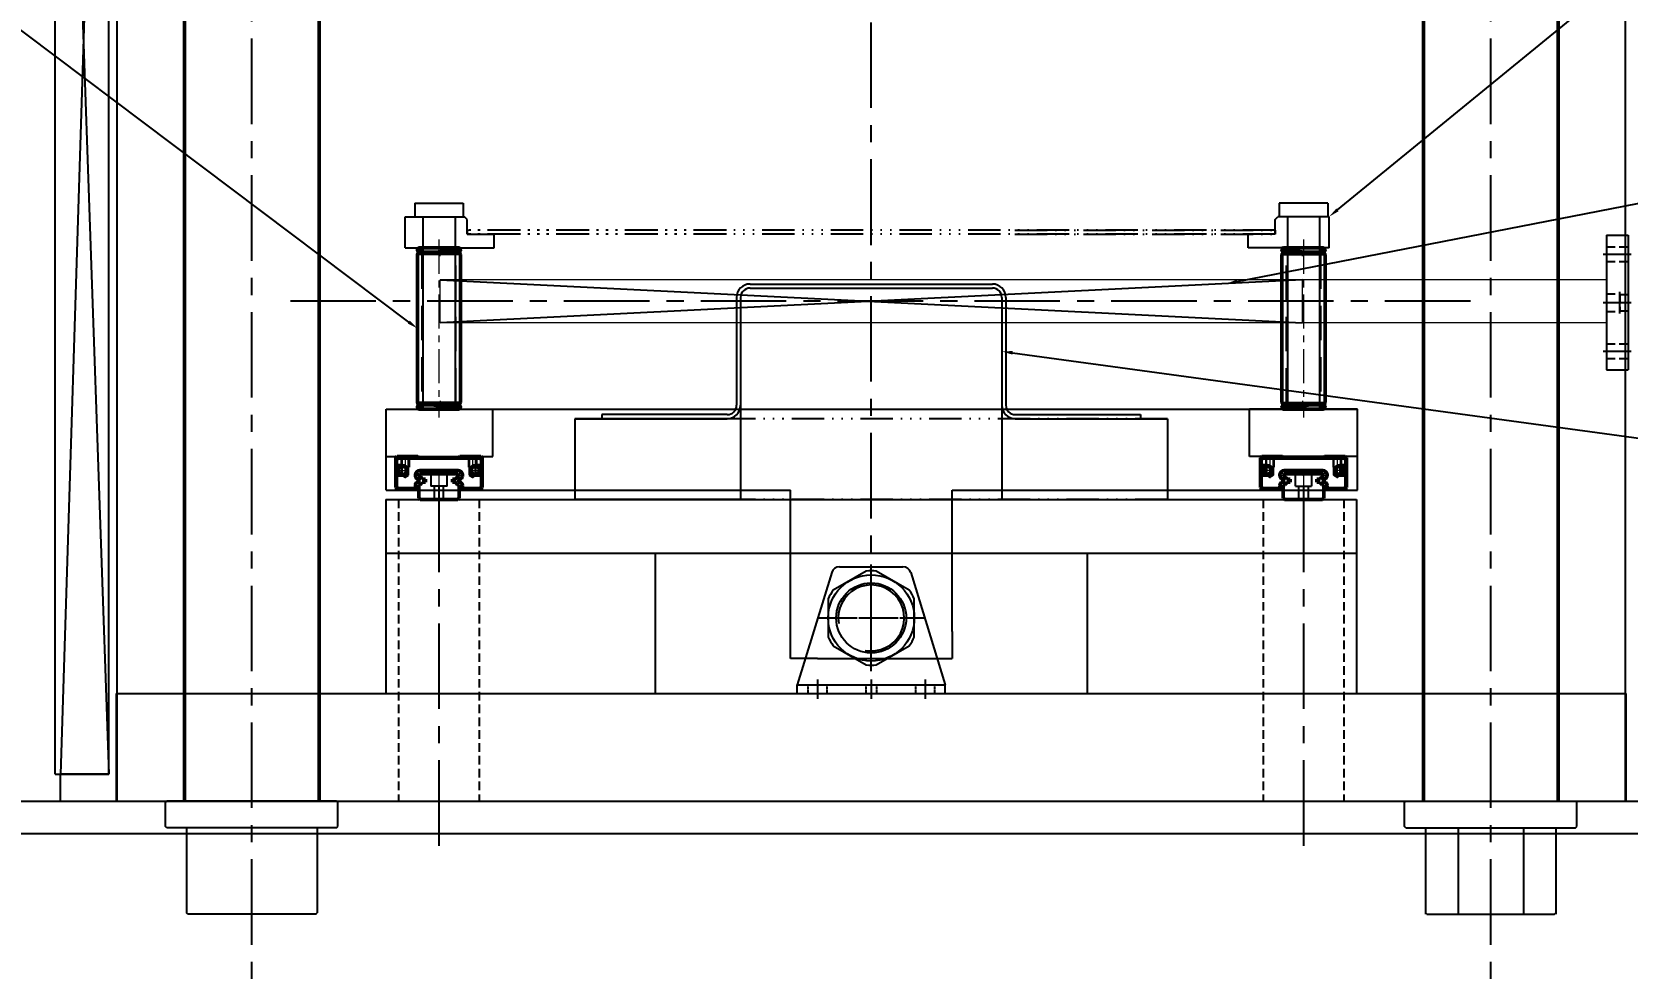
# Model space of a CAD drawing. Header units: millimetres. Extents: x 30636 to 38225, y -21023 to -5848.
# Drawn here: x 36294 to 36887, y -8862 to -8512 of the extents above; entities that cross this region are included whole.
import ezdxf
from ezdxf import colors
from ezdxf.entities.mleader import LeaderData, LeaderLine
from ezdxf.math import Vec2, Vec3

# ---------------------------------------------------------------- set-up
doc = ezdxf.new("R2010")
doc.units = ezdxf.units.MM
for name, pattern in [('ACAD_ISO14W100', [25.5, 12, -3, 0.5, -3, 0.5, -3, 0.5, -3]), ('CENTER', [50.8, 31.75, -6.35, 6.35, -6.35]), ('CENTERX2', [20.32, 12.7, -2.54, 2.54, -2.54]), ('DASHED', [19.05, 12.7, -6.35]), ('HIDDEN', [0.375, 0.25, -0.125]), ('HIDDEN2', [4.7625, 3.175, -1.5875]), ('SLD-실선', [0])]:
    doc.linetypes.add(name, pattern=pattern)
for name, color, linetype in [('1', 1, 'CENTER'), ('2', 3, 'HIDDEN'), ('6', 1, 'Continuous')]:
    doc.layers.add(name, color=color, linetype=linetype)
for name, color, linetype, lineweight in [('2d ConnectionPoints', 7, 'Continuous', 50), ('AM_4', 3, 'Continuous', 25), ('attrib', 2, 'Continuous', 35), ('CENTER', 1, 'CENTERX2', 0), ('hidden', 3, 'DASHED', 25), ('thread', 3, 'Continuous', 25), ('vis', 1, 'Continuous', 50)]:
    doc.layers.add(name, color=color, linetype=linetype, lineweight=lineweight)
doc.styles.add('ADESK1', font='simplex.shx')
doc.styles.get("Standard").update_dxf_attribs({"font": 'arial.ttf', "oblique": 15, "height": 10})
doc.dimstyles.new('ISO-25', dxfattribs={"dimtxt": 10, "dimasz": 2.5, "dimexe": 1.25, "dimexo": 0.625, "dimtad": 1, "dimtxsty": 'Standard', "dimcen": 2.5, "dimclrd": 1, "dimclre": 1, "dimclrt": 1, "dimadec": 0, "dimazin": 0, "dimtfac": 1, "dimtmove": 0, "dimatfit": 3, "dimfxl": 1, "dimtfillclr": 1, "dimarcsym": 0})

# ---------------------------------------------------------------- blocks, each defined once
blk = doc.blocks.new('5_SSEBZ16_b_0_in_SSEBZ16G_630_900')
at = {"layer": 'CENTER'}
for p, q in [((821.5, 890.91), (821.5, 894.69)), ((822.5, 898.39), (822.5, 889.9)), ((847.5, 898.39), (847.5, 889.9)), ((848.5, 890.91), (848.5, 894.69)), ((819.61, 892.8), (823.39, 892.8)), ((846.61, 892.8), (850.39, 892.8))]:
    blk.add_line(p, q, dxfattribs=at)
at = {"layer": 'hidden'}
for p, q in [((821, 898), (821.27, 897.73)), ((821.27, 897.73), (821.27, 891)), ((823.73, 897.73), (821.27, 897.73)), ((823.73, 897.73), (824, 898)), ((823.73, 891), (823.73, 897.73)), ((846, 898), (846.27, 897.73)), ((846.27, 897.73), (846.27, 891)), ((848.73, 897.73), (846.27, 897.73)), ((848.73, 897.73), (849, 898)), ((848.73, 891), (848.73, 897.73)), ((821.27, 891), (822.5, 890.29)), ((823.73, 891), (821.5, 891)), ((822.5, 890.29), (823.73, 891)), ((827.45, 891.25), (827.75, 891.55)), ((827.45, 890.67), (827.45, 891.25)), ((827.99, 890.38), (827.45, 890.67)), ((827.75, 891.55), (842.25, 891.55)), ((829.95, 889.55), (828.75, 889.55)), ((828.75, 888.45), (829.95, 888.45)), ((829.95, 888.45), (829.95, 889.55)), ((840.05, 889.55), (840.05, 888.45)), ((841.25, 889.55), (840.05, 889.55)), ((840.05, 888.45), (841.25, 888.45)), ((842.55, 890.67), (842.01, 890.38)), ((842.25, 891.55), (842.55, 891.25)), ((842.55, 891.25), (842.55, 890.67)), ((846.27, 891), (847.5, 890.29)), ((848.5, 891), (846.27, 891)), ((847.5, 890.29), (848.73, 891)), ((827.45, 887.33), (827.99, 887.62)), ((827.45, 886.1), (827.45, 887.33)), ((842.01, 887.62), (842.55, 887.33)), ((842.55, 887.33), (842.55, 886.1))]:
    blk.add_line(p, q, dxfattribs=at)
for centre, start, end in [((827.18, 888.88), 23.02772, 61.63716), ((827.18, 889.12), 298.36284, 336.97228), ((842.81, 888.88), 118.36284, 156.97228), ((842.81, 889.12), 203.02772, 241.63716)]:
    blk.add_arc(centre, 1.7, start, end, dxfattribs=at)
at = {"layer": 'thread'}
for p, q in [((821, 898), (821, 894)), ((824, 898), (824, 894)), ((846, 898), (846, 894)), ((849, 898), (849, 894)), ((824, 894), (821, 894)), ((849, 894), (846, 894))]:
    blk.add_line(p, q, dxfattribs=at)
at = {"layer": 'vis'}
for p, q in [((819.5, 898), (819, 897.5)), ((819, 897.5), (819, 886.5)), ((819.7, 897.5), (819.2, 897)), ((819.2, 897), (819.2, 886.6)), ((819.25, 896.9), (819.75, 897.4)), ((819.25, 894.6), (819.25, 896.9)), ((821.5, 894.6), (819.25, 894.6)), ((819.45, 894.6), (819.45, 891)), ((827.2, 898), (819.5, 898)), ((850.3, 897.5), (819.7, 897.5)), ((819.75, 897.4), (850.25, 897.4)), ((827.7, 897.55), (827.2, 898)), ((842.3, 897.55), (827.7, 897.55)), ((842.8, 898), (842.3, 897.55)), ((850.5, 898), (842.8, 898)), ((850.75, 894.6), (848.5, 894.6)), ((850.25, 897.4), (850.75, 896.9)), ((850.8, 897), (850.3, 897.5)), ((851, 897.5), (850.5, 898)), ((850.55, 891), (850.55, 894.6)), ((850.75, 896.9), (850.75, 894.6)), ((850.8, 886.6), (850.8, 897)), ((851, 886.5), (851, 897.5)), ((819.25, 891), (821.5, 891)), ((819.25, 886.6), (819.25, 891)), ((826.27, 891.13), (826.27, 890.76)), ((826.92, 889.64), (827.43, 889.35)), ((827.43, 888.65), (826.92, 888.36)), ((842.13, 892.73), (827.87, 892.73)), ((842.57, 889.35), (843.08, 889.64)), ((843.08, 888.36), (842.57, 888.65)), ((843.73, 890.76), (843.73, 891.13)), ((848.5, 891), (850.75, 891)), ((850.75, 891), (850.75, 886.6)), ((819, 886.5), (819.5, 886)), ((819.2, 886.6), (819.7, 886.1)), ((819.75, 886.1), (819.25, 886.6)), ((819.5, 886), (826.03, 886)), ((819.7, 886.1), (827.5, 886.1)), ((826.03, 886), (826.24, 886.1)), ((826.27, 887.24), (826.27, 886.1)), ((842.5, 886.1), (850.3, 886.1)), ((843.73, 886.1), (843.73, 887.24)), ((843.76, 886.1), (843.97, 886)), ((843.97, 886), (850.5, 886)), ((850.75, 886.6), (850.25, 886.1)), ((850.3, 886.1), (850.8, 886.6)), ((850.5, 886), (851, 886.5))]:
    blk.add_line(p, q, dxfattribs=at)
for centre in [(821.5, 892.8), (848.5, 892.8)]:
    blk.add_circle(centre, 1.5, dxfattribs=at)
for centre, radius, start, end in [((821.5, 892.8), 1.8, 270, 90), ((848.5, 892.8), 1.8, 90, 270), ((827.87, 891.13), 1.6, 90, 180), ((827.57, 890.76), 1.3, 180, 239.99719), ((827.23, 889), 0.4, 300.00281, 59.99719), ((842.13, 891.13), 1.6, 0, 90), ((842.77, 889), 0.4, 120.00281, 239.99719), ((842.43, 890.76), 1.3, 300.00281, 0), ((827.57, 887.24), 1.3, 120.00281, 180), ((842.43, 887.24), 1.3, 360, 59.99719)]:
    blk.add_arc(centre, radius, start, end, dxfattribs=at)
at = {"layer": 'attrib'}
for tag, p, flags in [('CATALOG', (856, 895.89), 8), ('NB', (856, 898.39), 8), ('NN', (856, 897.89), 8), ('NT', (856, 897.39), 8), ('NBSYN', (856, 896.89), 8), ('LINA', (856, 896.39), 8), ('PN', (856, 895.39), 8), ('H', (856, 894.89), 8), ('MAT', (856, 894.39), 8), ('MX', (856, 893.89), 8), ('W', (856, 893.39), 8), ('W1', (856, 888.39), 8), ('SLL', (856, 891.39), 8), ('S', (856, 890.89), 8), ('C', (856, 891.89), 8), ('CBB', (856, 888.89), 8), ('L1', (856, 892.89), 8), ('B', (856, 892.39), 8), ('LL', (856, 890.39), 8), ('L2', (856, 889.89), 8), ('K', (856, 889.39), 8), ('W2', (856, 887.89), 8), ('VA1', (856, 884.39), 8), ('WA1', (856, 883.39), 8), ('WA2', (856, 882.89), 8), ('CAA', (856, 886.89), 8), ('G', (856, 885.89), 8), ('CA1', (856, 885.39), 8), ('CA2', (856, 884.89), 8), ('H1', (856, 887.39), 8), ('F', (856, 886.39), 8), ('HA1', (856, 883.89), 8), ('RA1', (856, 882.39), 8), ('HA2', (856, 881.89), 8), ('POIA1', (856, 881.39), 8), ('BHA1', (856, 880.89), 8), ('BHA2', (856, 880.39), 8), ('BHA3', (856, 879.89), 8), ('BHA5', (856, 879.39), 8), ('BHA6', (856, 878.89), 8), ('BHA7', (856, 878.39), 8), ('BHA8', (856, 877.89), 8), ('BVA1', (856, 877.39), 8), ('BVA3', (856, 876.89), 8), ('BVA4', (856, 876.39), 8), ('BVA5', (856, 875.89), 8), ('BVA6', (856, 875.39), 8), ('BCA1', (856, 874.89), 8), ('BCA2H', (856, 874.39), 8), ('BCA2V', (856, 873.89), 8), ('BRA1', (856, 873.39), 8), ('BRA2', (856, 872.89), 8), ('BDA1', (856, 872.39), 8), ('BHB1', (856, 871.89), 8), ('BHB2', (856, 871.39), 8), ('BVB1', (856, 870.89), 8), ('BVB2', (856, 870.39), 8), ('COMPANY', (856, 865.39), 8), ('BRB1', (856, 869.89), 8), ('BRB2', (856, 869.39), 8), ('BRB3', (856, 868.89), 8), ('BHC1', (856, 868.39), 8), ('BHC2', (856, 867.89), 8), ('BHC3', (856, 867.39), 8), ('BHC4', (856, 866.89), 8), ('BHC5', (856, 866.39), 8), ('MD', (856, 865.89), 8), ('PSOL_0', (856, 864.89), 9), ('PSOL_1', (856, 864.39), 9), ('PSOL_2', (856, 863.89), 9), ('PSOL_3', (856, 863.39), 9), ('PSOL_4', (856, 862.89), 9)]:
    blk.add_attdef(tag, p, '', height=0.5, dxfattribs=dict(at, flags=flags))
blk = doc.blocks.new('6_SSEBZ16_630_r_0_in_SSEBZ16G_630_900')
at = {"layer": 'CENTER'}
blk.add_line((835, 891.98), (835, 881.52), dxfattribs=at)
at = {"layer": 'hidden'}
for p, q in [((832, 891.5), (832, 887)), ((838, 887), (838, 891.5)), ((838, 887), (832, 887)), ((833.25, 887), (833.25, 882)), ((836.75, 882), (836.75, 887))]:
    blk.add_line(p, q, dxfattribs=at)
at = {"layer": 'vis'}
for p, q in [((827.8, 891.5), (827.5, 891.2)), ((827.5, 891.2), (827.5, 890.72)), ((827.5, 890.72), (828.06, 890.4)), ((842.2, 891.5), (827.8, 891.5)), ((828.78, 889.6), (830, 889.6)), ((830, 889.6), (830, 888.4)), ((840, 888.4), (840, 889.6)), ((840, 889.6), (841.22, 889.6)), ((841.94, 890.4), (842.5, 890.72)), ((842.5, 891.2), (842.2, 891.5)), ((842.5, 890.72), (842.5, 891.2)), ((828.06, 887.6), (827.5, 887.28)), ((827.5, 887.28), (827.5, 882.5)), ((827.5, 882.5), (828, 882)), ((830, 888.4), (828.78, 888.4)), ((841.22, 888.4), (840, 888.4)), ((842.5, 887.28), (841.94, 887.6)), ((842, 882), (842.5, 882.5)), ((842.5, 882.5), (842.5, 887.28)), ((828, 882), (842, 882))]:
    blk.add_line(p, q, dxfattribs=at)
for centre, start, end in [((827.18, 888.88), 24.11513, 60.00081), ((842.81, 888.88), 119.99919, 155.88487), ((827.18, 889.11), 299.99919, 335.88487), ((842.81, 889.11), 204.11513, 240.00081)]:
    blk.add_arc(centre, 1.75, start, end, dxfattribs=at)
at = {"layer": 'attrib'}
for tag, p, flags in [('CATALOG', (847.5, 889.48), 8), ('NB', (847.5, 891.98), 8), ('NN', (847.5, 891.48), 8), ('NT', (847.5, 890.98), 8), ('NBSYN', (847.5, 890.48), 8), ('LINA', (847.5, 889.98), 8), ('PN', (847.5, 888.98), 8), ('MAT', (847.5, 888.48), 8), ('MX', (847.5, 887.98), 8), ('W', (847.5, 885.48), 8), ('S', (847.5, 883.48), 8), ('C', (847.5, 883.98), 8), ('NOB', (847.5, 887.48), 8), ('H', (847.5, 886.98), 8), ('LT', (847.5, 886.48), 8), ('LS', (847.5, 885.98), 8), ('L1', (847.5, 884.98), 8), ('B', (847.5, 884.48), 8), ('L2', (847.5, 882.98), 8), ('K', (847.5, 882.48), 8), ('W1', (847.5, 881.48), 8), ('W2', (847.5, 880.98), 8), ('ALT1', (847.5, 877.98), 8), ('ALT2', (847.5, 877.48), 8), ('ALT4', (847.5, 876.98), 8), ('CBB', (847.5, 881.98), 8), ('CAA', (847.5, 879.98), 8), ('G', (847.5, 878.48), 8), ('COMPANY', (847.5, 876.48), 8), ('H1', (847.5, 880.48), 8), ('DD1DD2HH', (847.5, 879.48), 8), ('F', (847.5, 878.98), 8), ('PSOL_0', (847.5, 875.98), 9), ('PSOL_1', (847.5, 875.48), 9), ('PSOL_2', (847.5, 874.98), 9), ('PSOL_3', (847.5, 874.48), 9), ('PSOL_4', (847.5, 873.98), 9), ('PSOL_5', (847.5, 873.48), 9)]:
    blk.add_attdef(tag, p, '', height=0.5, dxfattribs=dict(at, flags=flags))
blk = doc.blocks.new('5_UTT16_60_LKC_0_in_UTT16_60_LKC_900')
at = {"layer": 'AM_4'}
for p, q in [((78.4, 79.86), (62.4, 79.86)), ((78.4, 24.94), (62.4, 24.94))]:
    blk.add_line(p, q, dxfattribs=at)
at = {"layer": 'CENTER'}
for p, q in [((70.4, 85.4), (70.4, 19.4)), ((62.36, 81.55), (64.14, 81.55)), ((63.25, 80.66), (63.25, 82.44)), ((70.8, 79.26), (70.43, 81.39)), ((76.66, 81.55), (78.44, 81.55)), ((77.55, 80.66), (77.55, 82.44)), ((63.25, 22.36), (63.25, 24.14)), ((70.8, 25.54), (70.43, 23.41)), ((77.55, 22.36), (77.55, 24.14)), ((62.36, 23.25), (64.14, 23.25)), ((76.66, 23.25), (78.44, 23.25))]:
    blk.add_line(p, q, dxfattribs=at)
at = {"layer": 'hidden'}
for p, q in [((67.89, 80.71), (63.25, 80.71)), ((77.55, 80.7), (63.25, 80.7)), ((64.1, 79.85), (64.1, 24.95)), ((76.7, 79.85), (64.1, 79.85)), ((77.4, 82.39), (67.89, 80.71)), ((68.02, 80.71), (67.96, 80.71)), ((68.08, 80.7), (68.02, 80.71)), ((76.7, 24.95), (76.7, 79.85)), ((77.61, 80.7), (77.65, 80.7)), ((63.16, 24.09), (77.64, 24.09)), ((77.55, 24.1), (63.25, 24.1)), ((76.7, 24.95), (64.1, 24.95)), ((77.64, 24.09), (77.65, 24.1))]:
    blk.add_line(p, q, dxfattribs=at)
for points in [[(67.91, 80.71), (67.91, 80.71), (67.95, 80.72), (68.04, 80.73), (68.23, 80.76), (68.57, 80.79), (68.9, 80.83), (69.53, 80.89), (70.16, 80.95), (70.72, 81.01), (71.29, 81.06), (71.85, 81.11), (72.41, 81.16), (72.91, 81.21), (73.39, 81.25), (73.87, 81.3), (74.31, 81.34), (74.72, 81.37), (75.1, 81.41), (75.45, 81.44), (75.76, 81.47), (75.98, 81.49), (76.17, 81.5), (76.33, 81.52), (76.47, 81.53), (76.57, 81.54), (76.63, 81.54), (76.67, 81.55), (76.68, 81.55), (76.69, 81.55), (76.7, 81.55), (76.7, 81.55)], [(77.61, 80.7), (77.6, 80.7), (77.54, 80.69), (77.43, 80.67), (77.35, 80.66), (77.27, 80.65), (77.16, 80.64), (77.05, 80.63), (76.92, 80.62), (76.77, 80.61), (76.63, 80.59), (76.47, 80.58), (76.29, 80.56), (76.11, 80.55), (75.92, 80.53), (75.71, 80.51), (75.49, 80.49), (75.26, 80.48), (74.8, 80.44), (74.31, 80.4), (74.05, 80.39), (73.78, 80.37), (73.51, 80.35), (73.22, 80.34), (72.66, 80.31), (72.37, 80.3), (72.08, 80.28), (71.78, 80.28), (71.48, 80.27), (71.17, 80.27), (70.86, 80.27), (70.56, 80.28), (70.27, 80.29), (69.98, 80.31), (69.68, 80.34), (69.47, 80.37), (69.26, 80.4), (69.06, 80.44), (68.86, 80.49), (68.71, 80.54), (68.56, 80.58), (68.43, 80.62), (68.3, 80.66), (68.12, 80.7), (68.08, 80.7)], [(77.64, 80.7), (77.64, 80.7), (77.63, 80.7), (77.61, 80.7)], [(67.91, 24.09), (67.91, 24.09), (67.95, 24.08), (68.04, 24.07), (68.23, 24.04), (68.57, 24.01), (68.9, 23.97), (69.53, 23.91), (70.16, 23.85), (70.72, 23.79), (71.29, 23.74), (71.85, 23.69), (72.41, 23.64), (72.91, 23.59), (73.39, 23.55), (73.87, 23.5), (74.31, 23.46), (74.72, 23.43), (75.1, 23.39), (75.45, 23.36), (75.76, 23.33), (75.98, 23.31), (76.17, 23.3), (76.33, 23.28), (76.47, 23.27), (76.57, 23.26), (76.63, 23.26), (76.67, 23.25), (76.68, 23.25), (76.69, 23.25), (76.7, 23.25), (76.7, 23.25)], [(77.64, 24.09), (77.64, 24.1), (77.63, 24.1), (77.61, 24.1)]]:
    blk.add_lwpolyline(points, dxfattribs=at)
for centre, start, end in [((63.25, 79.86), 90, 96.21765), ((63.25, 81.55), 270, 90), ((63.25, 79.85), 0, 90), ((77.55, 81.55), 90, 270), ((77.55, 79.85), 90, 180), ((63.25, 24.95), 270, 360), ((63.25, 23.25), 81.20259, 90), ((77.55, 24.95), 180, 270), ((77.55, 23.25), 90, 260), ((77.55, 23.25), 80, 83.78235)]:
    blk.add_arc(centre, 0.85, start, end, dxfattribs=at)
at = {"layer": 'vis'}
for p, q in [((62.4, 79.86), (62.4, 24.94)), ((63.16, 80.7), (77.64, 80.7)), ((77.55, 82.4), (63.25, 82.4)), ((77.65, 80.7), (77.7, 80.71)), ((78.4, 24.94), (78.4, 79.86)), ((67.96, 24.09), (63.25, 24.09)), ((67.91, 24.09), (77.4, 22.41)), ((77.7, 24.09), (77.61, 24.1)), ((63.25, 22.4), (77.55, 22.4))]:
    blk.add_line(p, q, dxfattribs=at)
blk.add_lwpolyline([(77.61, 24.1), (77.6, 24.1), (77.54, 24.11), (77.43, 24.13), (77.35, 24.14), (77.27, 24.15), (77.16, 24.16), (77.05, 24.17), (76.92, 24.18), (76.77, 24.19), (76.63, 24.21), (76.47, 24.22), (76.29, 24.24), (76.11, 24.25), (75.92, 24.27), (75.71, 24.29), (75.49, 24.31), (75.26, 24.32), (74.8, 24.36), (74.31, 24.4), (74.05, 24.41), (73.78, 24.43), (73.51, 24.45), (73.22, 24.46), (72.66, 24.49), (72.37, 24.5), (72.08, 24.52), (71.78, 24.52), (71.48, 24.53), (71.17, 24.53), (70.86, 24.53), (70.56, 24.52), (70.27, 24.51), (69.98, 24.49), (69.68, 24.46), (69.47, 24.43), (69.16, 24.38), (68.86, 24.31), (68.71, 24.26), (68.56, 24.22), (68.43, 24.18), (68.3, 24.14), (68.12, 24.1), (67.96, 24.09)], dxfattribs=at)
for centre, start, end in [((63.25, 81.55), 90, 263.78235), ((63.25, 79.86), 96.21765, 180), ((77.55, 81.55), 276.21765, 90), ((77.55, 79.86), 0, 83.78235), ((63.25, 24.94), 180, 270), ((63.25, 23.25), 96.21765, 81.20259), ((77.55, 23.25), 260, 80), ((77.55, 24.94), 276.65867, 360)]:
    blk.add_arc(centre, 0.85, start, end, dxfattribs=at)
at = {"layer": 'attrib'}
for tag, p, flags in [('CATALOG', (83.44, 82.9), 8), ('NB', (83.44, 85.4), 8), ('NN', (83.44, 84.9), 8), ('NT', (83.44, 84.4), 8), ('NBSYN', (83.44, 83.9), 8), ('LINA', (83.44, 83.4), 8), ('TS', (83.44, 81.9), 8), ('SC', (83.44, 80.9), 8), ('STC', (83.44, 80.4), 8), ('SL', (83.44, 77.4), 8), ('PN', (83.44, 82.4), 8), ('MAT', (83.44, 81.4), 8), ('D', (83.44, 79.9), 8), ('DTOL', (83.44, 79.4), 8), ('L', (83.44, 78.9), 8), ('LTOL', (83.44, 78.4), 8), ('DD', (83.44, 77.9), 8), ('F', (83.44, 76.9), 8), ('ALT', (83.44, 75.4), 8), ('COMPANY', (83.44, 74.9), 8), ('LO', (83.44, 76.4), 8), ('FA', (83.44, 75.9), 8), ('PSOL_0', (83.44, 74.4), 9), ('PSOL_1', (83.44, 73.9), 9), ('PSOL_2', (83.44, 73.4), 9), ('PSOL_3', (83.44, 72.9), 9), ('PSOL_4', (83.44, 72.4), 9), ('PSOL_5', (83.44, 71.9), 9), ('PSOL_6', (83.44, 71.4), 9), ('PSOL_7', (83.44, 70.9), 9)]:
    blk.add_attdef(tag, p, '', height=0.5, dxfattribs=dict(at, flags=flags))
blk = doc.blocks.new('A$C7B6D1A0B')
at = {"linetype": 'Continuous'}
for p, q in [((15.71, 49), (39.29, 49)), ((0, 5.2), (55, 5.2)), ((0, 2), (0, 5.2)), ((0, 2), (55, 2)), ((55, 2), (55, 5.2))]:
    blk.add_line(p, q, dxfattribs=at)
for p, q in [((12.85, 46.88), (0, 5.2)), ((42.15, 46.88), (55, 5.2))]:
    blk.add_line(p, q)
blk.add_circle((27.5, 30), 13)
for centre, start, end in [((15.71, 46), 90, 162.8697), ((39.29, 46), 17.1303, 90)]:
    blk.add_arc(centre, 3, start, end)
at = {"layer": '1', "ltscale": 0.3}
for p, q in [((27.5, 15.2), (27.5, 44.8)), ((12.7, 30), (42.3, 30)), ((7.5, 7.2), (7.5, 0)), ((27.5, 7.2), (27.5, 0)), ((47.5, 7.2), (47.5, 0))]:
    blk.add_line(p, q, dxfattribs=at)
at = {"layer": '2', "ltscale": 0.3}
for p, q in [((4, 5.2), (4, 2)), ((11, 5.2), (11, 2)), ((25.5, 5.2), (25.5, 2)), ((29.5, 5.2), (29.5, 2)), ((44, 5.2), (44, 2)), ((51, 5.2), (51, 2))]:
    blk.add_line(p, q, dxfattribs=at)
blk = doc.blocks.new('4346t53465386736')
at = {"color": 20}
for p, q in [((1896.06, 561.29), (1896.06, 511.29)), ((1896.06, 561.29), (1904.06, 561.29)), ((1904.06, 561.29), (1904.06, 511.29)), ((1896.06, 511.29), (1904.06, 511.29))]:
    blk.add_line(p, q, dxfattribs=at)
at = {"color": 3, "linetype": 'HIDDEN2'}
for p, q in [((1896.06, 557.04), (1904.06, 557.04)), ((1896.06, 551.56), (1904.06, 551.56)), ((1896.06, 539.54), (1901.06, 539.54)), ((1901.06, 539.54), (1901.06, 533.04)), ((1901.06, 539.29), (1904.06, 539.29)), ((1901.06, 533.29), (1904.06, 533.29)), ((1896.06, 533.04), (1901.06, 533.04)), ((1896.06, 521.04), (1904.06, 521.04)), ((1896.06, 515.54), (1904.06, 515.54))]:
    blk.add_line(p, q, dxfattribs=at)
at = {"color": 1}
for p, q in [((1894.86, 554.29), (1905.26, 554.29)), ((1894.86, 536.29), (1905.26, 536.29)), ((1894.86, 518.29), (1905.26, 518.29))]:
    blk.add_line(p, q, dxfattribs=at)
blk = doc.blocks.new('34644346536')
at = {"color": 32, "linetype": 'Continuous', "lineweight": 25}
for p, q in [((1522.82, -7420.11), (1522.82, -7416.11)), ((1522.82, -7424.11), (1522.82, -7420.11))]:
    blk.add_line(p, q, dxfattribs=at)
blk.add_blockref('4346t53465386736', (-378.24, -7956.4))
blk = doc.blocks.new('*D1131')
at = {"color": 1, "lineweight": -2, "transparency": 16777216}
for p, q in [((36887.32, -8163.98), (37578.74, -8163.98)), ((37576.24, -8168.98), (37576.24, -8792.98)), ((37434.32, -8797.98), (37578.74, -8797.98))]:
    blk.add_line(p, q, dxfattribs=at)
at = {"color": 1, "transparency": 16777216}
for points in [[(37575.41, -8168.98), (37577.07, -8168.98), (37576.24, -8163.98)], [(37575.41, -8792.98), (37577.07, -8792.98), (37576.24, -8797.98)]]:
    blk.add_solid(points, dxfattribs=at)
at = {"layer": 'Defpoints', "color": 0, "transparency": 16777216}
for p in [(36886.07, -8163.98), (37433.07, -8797.98), (37576.24, -8797.98)]:
    blk.add_point(p, dxfattribs=at)
at = {"color": 1, "transparency": 16777216, "insert": (37564.99, -8480.98), "char_height": 20, "attachment_point": 5, "rotation": 90, "style": 'ADESK1'}
blk.add_mtext('634', dxfattribs=at)

msp = doc.modelspace()

# ---------------------------------------------------------------- linework, layer by layer
at = {"color": 1, "linetype": 'CENTER'}
for p, q in [((36606.0653, -8743.79799), (36606.0653, -7745.69381)), ((36376.0653, -8902.15238), (36376.0653, -8077.41833)), ((36836.0653, -8902.15238), (36836.0653, -8077.41833)), ((36606.0653, -8591.58127), (36606.0653, -8563.58125)), ((36828.54909, -8612.38139), (36385.63886, -8612.38139)), ((36445.5653, -8681.23138), (36445.5653, -8820.40075)), ((36766.5653, -8681.23138), (36766.5653, -8820.40075))]:
    msp.add_line(p, q, dxfattribs=at)
at = {"color": 4}
for p, q in [((36303.0653, -8787.98136), (36303.0653, -8213.98138)), ((36303.0653, -8213.98138), (36323.0653, -8787.98136)), ((36323.0653, -8213.98138), (36305.0653, -8787.98136)), ((36433.0653, -8580.98138), (36455.0653, -8580.98138)), ((36433.0653, -8592.48138), (36433.0653, -8580.98138)), ((36456.0653, -8581.98138), (36455.0653, -8580.98138)), ((36456.0653, -8587.48138), (36456.0653, -8581.98138)), ((36756.0653, -8581.98138), (36757.0653, -8580.98138)), ((36756.0653, -8587.48138), (36756.0653, -8581.98138)), ((36776.0653, -8580.98138), (36757.0653, -8580.98138)), ((36776.0653, -8592.48138), (36776.0653, -8580.98138)), ((36456.0653, -8587.48138), (36466.0653, -8587.48138)), ((36466.0653, -8592.48138), (36466.0653, -8587.48138)), ((36746.0653, -8592.48138), (36746.0653, -8587.48138)), ((36756.0653, -8587.48138), (36746.0653, -8587.48138)), ((36433.0653, -8592.48138), (36466.0653, -8592.48138)), ((36776.0653, -8592.48138), (36746.0653, -8592.48138)), ((36303.0653, -8787.98136), (36323.0653, -8787.98136)), ((36344.0653, -8798.48136), (36344.5653, -8797.98136)), ((36407.5653, -8797.98136), (36344.5653, -8797.98136)), ((36407.5653, -8797.98136), (36408.0653, -8798.48136)), ((36804.5653, -8797.98136), (36804.0653, -8798.48136)), ((36804.5653, -8797.98136), (36867.5653, -8797.98136)), ((36868.0653, -8798.48136), (36867.5653, -8797.98136)), ((36344.5653, -8807.98136), (36344.0653, -8807.48136)), ((36407.5653, -8807.98136), (36344.5653, -8807.98136)), ((36351.81659, -8807.98136), (36351.81659, -8839.48136)), ((36400.31402, -8807.98136), (36400.31402, -8839.48136)), ((36407.5653, -8807.98136), (36408.0653, -8807.48136)), ((36804.5653, -8807.98136), (36804.0653, -8807.48136)), ((36804.5653, -8807.98136), (36867.5653, -8807.98136)), ((36811.81659, -8807.98136), (36811.81659, -8839.98136)), ((36860.31402, -8807.98136), (36860.31402, -8839.98136)), ((36867.5653, -8807.98136), (36868.0653, -8807.48136)), ((36352.31659, -8839.98136), (36351.81659, -8839.48136)), ((36399.81402, -8839.98136), (36352.31659, -8839.98136)), ((36399.81402, -8839.98136), (36400.31402, -8839.48136)), ((36812.31659, -8839.98136), (36811.81659, -8839.48136)), ((36812.31659, -8839.98136), (36859.81402, -8839.98136)), ((36859.81402, -8839.98136), (36860.31402, -8839.48136))]:
    msp.add_line(p, q, dxfattribs=at)
at = {"color": 5}
for p, q in [((36323.0653, -8787.98136), (36323.0653, -8213.98138)), ((36326.0653, -8797.98136), (36326.0653, -8216.98138)), ((36886.0653, -8797.98136), (36886.0653, -8216.98138)), ((36323.0653, -8787.98136), (36305.0653, -8787.98136)), ((36305.0653, -8797.98136), (36305.0653, -8787.98136))]:
    msp.add_line(p, q, dxfattribs=at)
at = {"color": 3}
for p, q in [((36436.5653, -8575.98138), (36454.5653, -8575.98138)), ((36436.5653, -8575.98138), (36436.5653, -8580.98138)), ((36454.5653, -8575.98138), (36454.5653, -8580.98138)), ((36775.5653, -8575.98138), (36757.5653, -8575.98138)), ((36757.5653, -8575.98138), (36757.5653, -8580.98138)), ((36775.5653, -8575.98138), (36775.5653, -8580.98138)), ((36439.5653, -8580.98138), (36439.5653, -8652.48138)), ((36451.5653, -8580.98138), (36451.5653, -8652.48138)), ((36760.5653, -8580.98138), (36760.5653, -8652.48138)), ((36772.5653, -8580.98138), (36772.5653, -8652.48138)), ((36425.92522, -8682.48138), (36425.92522, -8652.48138)), ((36425.92522, -8652.48138), (36786.5653, -8652.48138)), ((36786.5653, -8682.48138), (36786.5653, -8652.48138)), ((36425.92522, -8682.48138), (36576.0653, -8682.48138)), ((36576.0653, -8744.98136), (36576.0653, -8682.48138)), ((36636.0653, -8734.98136), (36636.0653, -8682.48138)), ((36636.0653, -8682.48138), (36786.5653, -8682.48138)), ((36636.0653, -8734.98136), (36636.0653, -8744.98136)), ((36586.0653, -8744.98136), (36576.0653, -8744.98136)), ((36586.0653, -8744.98136), (36636.0653, -8744.98136)), ((36325.76863, -8757.98136), (36325.76863, -8797.98136)), ((36325.76863, -8757.98136), (36886.36198, -8757.98136)), ((36886.36198, -8797.98136), (36886.36198, -8757.98136)), ((36305.76863, -8797.98136), (36906.36198, -8797.98136))]:
    msp.add_line(p, q, dxfattribs=at)
at = {"color": 6}
for p, q in [((36456.0653, -8585.98138), (36456.0653, -8587.48138)), ((36456.0653, -8585.98138), (36456.0653, -8587.48138)), ((36456.0653, -8585.98138), (36456.0653, -8587.48138)), ((36756.0653, -8585.98138), (36756.0653, -8587.48138)), ((36756.0653, -8585.98138), (36756.0653, -8587.48138)), ((36756.0653, -8585.98138), (36756.0653, -8587.48138)), ((36756.0653, -8585.98138), (36756.0653, -8587.48138)), ((36556.0653, -8610.98138), (36556.0653, -8650.98138)), ((36557.5653, -8610.98138), (36557.5653, -8650.98138)), ((36561.0653, -8605.98138), (36651.0653, -8605.98138)), ((36654.5653, -8610.98138), (36654.5653, -8650.98138)), ((36656.0653, -8610.98138), (36656.0653, -8650.98138)), ((36496.0653, -8655.98138), (36552.5653, -8655.98138)), ((36506.0653, -8654.48138), (36506.0653, -8655.98138)), ((36552.5653, -8654.48138), (36506.0653, -8654.48138)), ((36552.5653, -8655.98138), (36506.0653, -8655.98138)), ((36659.5653, -8654.48138), (36706.0653, -8654.48138)), ((36659.5653, -8655.98138), (36716.0653, -8655.98138)), ((36659.5653, -8655.98138), (36706.0653, -8655.98138)), ((36706.0653, -8654.48138), (36706.0653, -8655.98138))]:
    msp.add_line(p, q, dxfattribs=at)
at = {"color": 6, "linetype": 'ACAD_ISO14W100'}
for p, q in [((36552.36756, -8585.98138), (36456.0653, -8585.98138)), ((36456.0653, -8585.98138), (36456.0653, -8587.48138)), ((36756.0653, -8585.98138), (36456.0653, -8585.98138)), ((36456.0653, -8585.98138), (36456.0653, -8587.48138)), ((36456.0653, -8585.98138), (36456.0653, -8587.48138)), ((36552.36756, -8587.48138), (36456.0653, -8587.48138)), ((36756.0653, -8587.48138), (36456.0653, -8587.48138)), ((36659.36756, -8585.98138), (36756.0653, -8585.98138)), ((36659.36756, -8587.48138), (36756.0653, -8587.48138)), ((36756.0653, -8585.98138), (36756.0653, -8587.48138)), ((36756.0653, -8585.98138), (36756.0653, -8587.48138)), ((36756.0653, -8585.98138), (36756.0653, -8587.48138)), ((36756.0653, -8585.98138), (36756.0653, -8587.48138))]:
    msp.add_line(p, q, dxfattribs=at)
at = {"color": 30, "linetype": 'SLD-실선', "lineweight": 18}
for p, q in [((36446.0653, -8620.3814), (36446.0653, -8604.3814)), ((36879.0653, -8604.3814), (36446.0653, -8604.3814)), ((36766.0653, -8604.3814), (36766.0653, -8620.3814)), ((36879.0653, -8620.3814), (36446.0653, -8620.3814))]:
    msp.add_line(p, q, dxfattribs=at)
at = {"color": 30}
for p, q in [((36446.0653, -8604.3814), (36766.0653, -8620.3814)), ((36766.0653, -8604.3814), (36446.0653, -8620.3814))]:
    msp.add_line(p, q, dxfattribs=at)
at = {"color": 2}
for p, q in [((36557.5653, -8610.98138), (36557.5653, -8685.98138)), ((36561.0653, -8607.48138), (36651.0653, -8607.48138)), ((36654.5653, -8610.98138), (36654.5653, -8685.98138)), ((36552.5653, -8655.98138), (36496.0653, -8655.98138)), ((36496.0653, -8655.98138), (36496.0653, -8685.98138)), ((36659.5653, -8655.98138), (36716.0653, -8655.98138)), ((36716.0653, -8655.98138), (36716.0653, -8685.98138)), ((36425.86756, -8685.98138), (36425.86756, -8705.98138)), ((36425.86756, -8685.98138), (36786.26305, -8685.98138)), ((36556.0653, -8685.98138), (36496.0653, -8685.98138)), ((36656.0653, -8685.98138), (36716.0653, -8685.98138)), ((36786.26305, -8685.98138), (36786.26305, -8705.98138)), ((36425.86756, -8705.98138), (36786.26305, -8705.98138))]:
    msp.add_line(p, q, dxfattribs=at)
for p, q in [((36425.92522, -8669.98138), (36425.92522, -8652.48138)), ((36425.92522, -8652.48138), (36465.5653, -8652.48138)), ((36465.5653, -8669.98138), (36465.5653, -8652.48138)), ((36786.5653, -8652.48138), (36746.5653, -8652.48138)), ((36746.5653, -8669.98138), (36746.5653, -8652.48138)), ((36786.5653, -8669.98138), (36786.5653, -8652.48138)), ((36425.92522, -8669.98138), (36465.5653, -8669.98138)), ((36786.5653, -8669.98138), (36746.5653, -8669.98138)), ((36425.86756, -8705.98138), (36525.86756, -8705.98138)), ((36425.86756, -8705.98138), (36425.86756, -8757.98136)), ((36525.86756, -8705.98138), (36525.86756, -8757.98136)), ((36686.26305, -8705.98138), (36686.26305, -8757.98136)), ((36686.26305, -8705.98138), (36786.26305, -8705.98138)), ((36786.26305, -8705.98138), (36786.26305, -8757.98136)), ((36243.0653, -8797.98136), (37433.0653, -8797.98136)), ((36233.0653, -8809.98136), (37433.0653, -8809.98136))]:
    msp.add_line(p, q)
at = {"color": 2, "linetype": 'ACAD_ISO14W100'}
for p, q in [((36716.0653, -8655.98138), (36496.0653, -8655.98138)), ((36716.0653, -8685.98138), (36496.0653, -8685.98138))]:
    msp.add_line(p, q, dxfattribs=at)
at = {"color": 5, "linetype": 'HIDDEN2'}
for p, q in [((36430.5653, -8685.98138), (36430.5653, -8797.98136)), ((36460.5653, -8685.98138), (36460.5653, -8797.98136)), ((36751.5653, -8685.98138), (36751.5653, -8797.98136)), ((36781.5653, -8685.98138), (36781.5653, -8797.98136))]:
    msp.add_line(p, q, dxfattribs=at)
at = {"color": 4, "linetype": 'CENTER'}
for p, q in [((36344.0653, -8807.48136), (36344.0653, -8798.48136)), ((36408.0653, -8807.48136), (36408.0653, -8798.48136)), ((36804.0653, -8807.48136), (36804.0653, -8798.48136)), ((36868.0653, -8807.48136), (36868.0653, -8798.48136))]:
    msp.add_line(p, q, dxfattribs=at)
at = {"color": 0}
for p, q in [((36823.94095, -8807.98136), (36823.94095, -8839.98136)), ((36848.18966, -8807.98136), (36848.18966, -8839.98136))]:
    msp.add_line(p, q, dxfattribs=at)
for points in [[(36604.20432, -8712.58059), (36591.92629, -8719.66931)], [(36620.20432, -8719.66931), (36607.92629, -8712.58059)], [(36590.0653, -8722.89263), (36590.0653, -8737.07008)], [(36622.0653, -8737.07008), (36622.0653, -8722.89263)], [(36591.92629, -8740.2934), (36604.20432, -8747.38212)], [(36607.92629, -8747.38212), (36620.20432, -8740.2934)]]:
    msp.add_lwpolyline(points)
for radius in [16, 13]:
    msp.add_circle((36606.0653, -8729.98136), radius)
at = {"color": 6}
for centre, radius, start, end in [((36561.0653, -8610.98138), 5, 90, 180), ((36651.0653, -8610.98138), 5, 0, 90), ((36552.5653, -8650.98138), 3.5, 270, 0), ((36552.5653, -8650.98138), 5, 270, 0), ((36659.5653, -8650.98138), 5, 180, 270), ((36659.5653, -8650.98138), 3.5, 180, 270)]:
    msp.add_arc(centre, radius, start, end, dxfattribs=at)
at = {"color": 2}
for centre, start, end in [((36561.0653, -8610.98138), 90, 180), ((36651.0653, -8610.98138), 0, 90)]:
    msp.add_arc(centre, 3.5, start, end, dxfattribs=at)
for start, end in [(83.89550819, 96.10449181), (143.89550819, 156.10449181), (23.89550819, 36.10449181), (203.89550819, 216.10449181), (323.89550819, 336.10449181), (263.89550819, 276.10449181)]:
    msp.add_arc((36606.0653, -8729.98136), 17.5, start, end)
at = {"layer": '1', "ltscale": 0.3}
for p, q in [((36606.0653, -8749.78723), (36606.0653, -8710.17548)), ((36586.25943, -8729.98136), (36625.87118, -8729.98136))]:
    msp.add_line(p, q, dxfattribs=at)
at = {"layer": '2d ConnectionPoints'}
for p in [(36445.5653, -8676.48138), (36766.5653, -8676.48138)]:
    msp.add_point(p, dxfattribs=at)
at = {"layer": '6'}
msp.add_arc((36606.0653, -8729.98136), 12.25, 259.69804782, 189.62110376, dxfattribs=at)
at = {"layer": 'vis'}
for p, q in [((36351.0653, -8203.98138), (36351.0653, -8797.98136)), ((36401.0653, -8797.98136), (36401.0653, -8203.98138)), ((36811.0653, -8797.98136), (36811.0653, -8203.98138)), ((36861.0653, -8203.98138), (36861.0653, -8797.98136))]:
    msp.add_line(p, q, dxfattribs=at)

# ---------------------------------------------------------------- block references
for name, p in [('34644346536', (35361.24504, -1192.77253)), ('5_UTT16_60_LKC_0_in_UTT16_60_LKC_900', (36375.1653, -8674.88138)), ('5_SSEBZ16_b_0_in_SSEBZ16G_630_900', (35610.5653, -9567.98138)), ('6_SSEBZ16_630_r_0_in_SSEBZ16G_630_900', (35610.5653, -9567.98138)), ('A$C7B6D1A0B', (36578.5653, -8759.98136))]:
    msp.add_blockref(name, p)
at = {"xscale": -1}
for name, p in [('5_UTT16_60_LKC_0_in_UTT16_60_LKC_900', (36836.9653, -8674.88138)), ('5_SSEBZ16_b_0_in_SSEBZ16G_630_900', (37601.5653, -9567.98138)), ('6_SSEBZ16_630_r_0_in_SSEBZ16G_630_900', (37601.5653, -9567.98138))]:
    msp.add_blockref(name, p, dxfattribs=at)

# ---------------------------------------------------------------- dimensions: what is measured, and where the dimension line sits
dim = msp.add_linear_dim(base=(37576.24155, -8797.98136), p1=(36886.0653, -8163.98138), p2=(37433.0653, -8797.98136), angle=90, dimstyle='ISO-25', override={"dimscale": 2, "dimdec": 4, "dimtxsty": 'ADESK1', "dimadec": 4, "dimtdec": 4})
dim.commit()
dim.dimension.update_dxf_attribs({"geometry": '*D1131', "text_midpoint": (37564.99155, -8480.98137)})

# ---------------------------------------------------------------- leaders
ml = msp.add_multileader_mtext('Standard')
ml.set_content(' Plate {\\fGulim|b0|i0|c129|p50;지지대}', color=256)
ml.set_leader_properties()
ml.build(insert=Vec2(0, 0))
ctx = ml.context
ctx.base_point, ctx.char_height, ctx.plane_origin = Vec3(37022.85773, -8385.73631), 15, Vec3(36776.0653, -8580.98138)
notes = []
notes.append((ctx, [(0, (1, 1, 0), (37014.85773, -8385.73631), (1, 0), 8, [(0, [(36776.0653, -8580.98138)], 0, [])])]))
ctx.mtext.insert, ctx.mtext.flow_direction = Vec3(37024.85773, -8377.72699), 5
ml = msp.add_multileader_mtext('Standard')
ml.set_content('Plate Support Spring', color=256)
ml.set_leader_properties()
ml.build(insert=Vec2(0, 0))
ctx = ml.context
ctx.base_point, ctx.char_height, ctx.plane_origin = Vec3(35980.56252, -8433.91939), 15, Vec3(36437.5653, -8622.48138)
ctx.text_align_type = 2
notes.append((ctx, [(0, (1, 1, 0), (36187.005, -8433.91939), (-1, 0), 8, [(0, [(36437.5653, -8622.48138)], 0, [])])]))
ctx.mtext.insert, ctx.mtext.alignment, ctx.mtext.flow_direction = Vec3(36177.005, -8424.21441), 3, 5
ml = msp.add_multileader_mtext('Standard')
ml.set_content('Heating Coil', color=256)
ml.set_leader_properties()
ml.build(insert=Vec2(0, 0))
ctx = ml.context
ctx.base_point, ctx.char_height, ctx.plane_origin = Vec3(37004.88462, -8555.36412), 15, Vec3(36737.98964, -8605.78518)
notes.append((ctx, [(0, (1, 1, 0), (36996.88462, -8555.36412), (1, 0), 8, [(0, [(36737.98964, -8605.78518)], 0, [])])]))
ctx.mtext.insert, ctx.mtext.flow_direction = Vec3(37006.88462, -8545.65914), 5
ml = msp.add_multileader_mtext('Standard')
ml.set_content('{\\fGulim|b0|i0|c129|p50;하측금형}', color=256)
ml.set_leader_properties()
ml.build(insert=Vec2(0, 0))
ctx = ml.context
ctx.base_point, ctx.char_height, ctx.plane_origin = Vec3(37026.19175, -8680.54813), 15, Vec3(36654.5653, -8630.98138)
notes.append((ctx, [(0, (1, 1, 0), (37018.19175, -8680.54813), (1, 0), 8, [(0, [(36654.5653, -8630.98138)], 0, [])])]))
ctx.mtext.insert, ctx.mtext.flow_direction = Vec3(37028.19175, -8672.51884), 5
for ctx, leaders in notes:
    for number, flags, end, landing, length, lines in leaders:
        leader = LeaderData()
        leader.index, (leader.has_last_leader_line, leader.has_dogleg_vector, leader.attachment_direction) = number, flags
        leader.last_leader_point, leader.dogleg_vector, leader.dogleg_length = Vec3(end), Vec3(landing), length
        for number, points, colour, breaks in lines:
            line = LeaderLine()
            line.index, line.vertices, line.color, line.breaks = number, Vec3.list(points), colors.encode_raw_color(colour), breaks
            leader.lines.append(line)
        ctx.leaders.append(leader)

doc.saveas('drawing.dxf')
